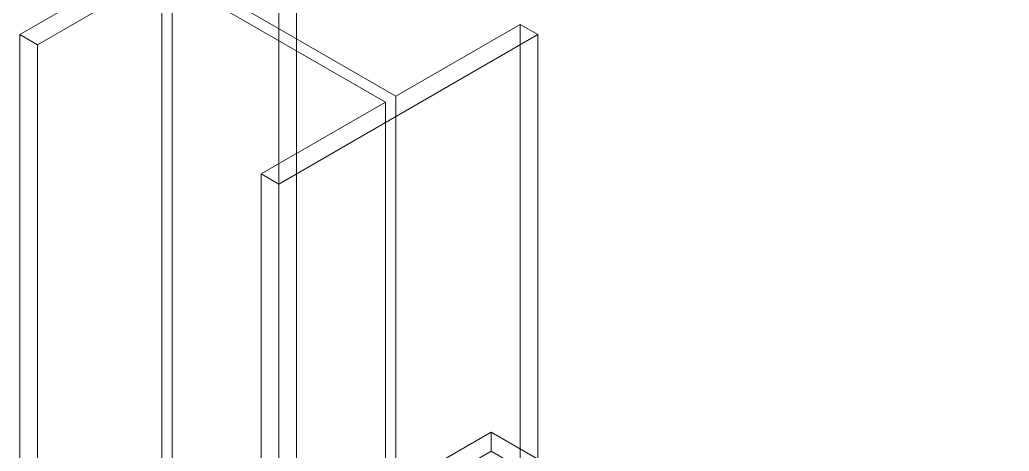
# Model space of a CAD drawing. Header units: inches. Extents: x 21 to 223, y -28 to 151.
# Drawn here: x 55.89 to 82.47, y 122.15 to 133.76 of the extents above; entities that cross this region are included whole.
import ezdxf

# ---------------------------------------------------------------- set-up
doc = ezdxf.new("R2010")
doc.units = ezdxf.units.IN
doc.header["$MEASUREMENT"] = 0

# ---------------------------------------------------------------- blocks, each defined once
blk = doc.blocks.new('A$C5CD4431F')
at = {"color": 0, "linetype": 'Continuous', "lineweight": 0, "extrusion": (1.38778e-16, 0.816497, 0.57735)}
for p, q in [((0, 36.164), (-6.96, 32.146)), ((-6.96, 32.146), (0, 36.164)), ((0, 28.127), (0, 36.164)), ((0, 36.164), (0, 28.127)), ((0.473, 35.89), (0.473, 32.033)), ((0.473, 32.033), (0.473, 35.89)), ((-3.146, 33.801), (-6.486, 31.872)), ((-6.486, 31.872), (-3.146, 33.801)), ((2.867, 30.329), (-3.146, 33.801)), ((-3.146, 33.801), (2.867, 30.329)), ((-3.146, 1.655), (-3.146, 33.801)), ((-3.146, 33.801), (-3.146, 1.655)), ((-2.867, 33.962), (3.146, 30.49)), ((3.146, 30.49), (-2.867, 33.962)), ((-2.867, 1.816), (-2.867, 33.962)), ((-2.867, 33.962), (-2.867, 1.816)), ((6.486, 32.419), (3.146, 30.49)), ((3.146, 30.49), (6.486, 32.419)), ((6.96, 32.146), (6.486, 32.419)), ((6.486, 32.419), (6.96, 32.146)), ((6.486, 0.273), (6.486, 32.419)), ((6.486, 32.419), (6.486, 0.273)), ((-6.96, 32.146), (-6.96, 0)), ((-6.486, 31.872), (-6.96, 32.146)), ((-6.96, 32.146), (-6.486, 31.872)), ((-6.96, 0), (-6.96, 32.146)), ((0, 28.127), (6.96, 32.146)), ((6.96, 32.146), (0, 28.127)), ((0.473, 32.033), (0.473, 3.745)), ((0.473, 3.745), (0.473, 32.033)), ((6.96, 32.146), (6.96, 20.734)), ((6.96, 20.734), (6.96, 32.146)), ((-6.486, 31.872), (-6.486, -0.273)), ((-6.486, -0.273), (-6.486, 31.872)), ((-0.473, 28.401), (2.867, 30.329)), ((2.867, 30.329), (-0.473, 28.401)), ((2.867, 30.329), (2.867, -1.816)), ((2.867, -1.816), (2.867, 30.329)), ((3.146, 30.49), (3.146, -1.655)), ((3.146, -1.655), (3.146, 30.49)), ((0, 28.127), (-0.473, 28.401)), ((-0.473, 28.401), (0, 28.127)), ((-0.473, -3.745), (-0.473, 28.401)), ((-0.473, 28.401), (-0.473, -3.745)), ((0, -4.018), (0, 28.127)), ((0, 28.127), (0, -4.018)), ((1.81, 19.207), (5.707, 21.457)), ((1.81, 19.207), (5.707, 21.457)), ((19.626, 13.421), (5.707, 21.457)), ((5.707, 21.457), (19.626, 13.421)), ((5.707, 21.457), (5.707, 20.943)), ((5.707, 21.457), (5.707, 20.943)), ((5.707, 20.943), (3.882, 19.889)), ((5.707, 20.943), (3.882, 19.889)), ((19.626, 12.906), (5.707, 20.943)), ((5.707, 20.943), (19.626, 12.906))]:
    blk.add_line(p, q, dxfattribs=at)

msp = doc.modelspace()

# ---------------------------------------------------------------- block references
msp.add_blockref('A$C5CD4431F', (62.8484, 101.2115))

doc.saveas('drawing.dxf')
